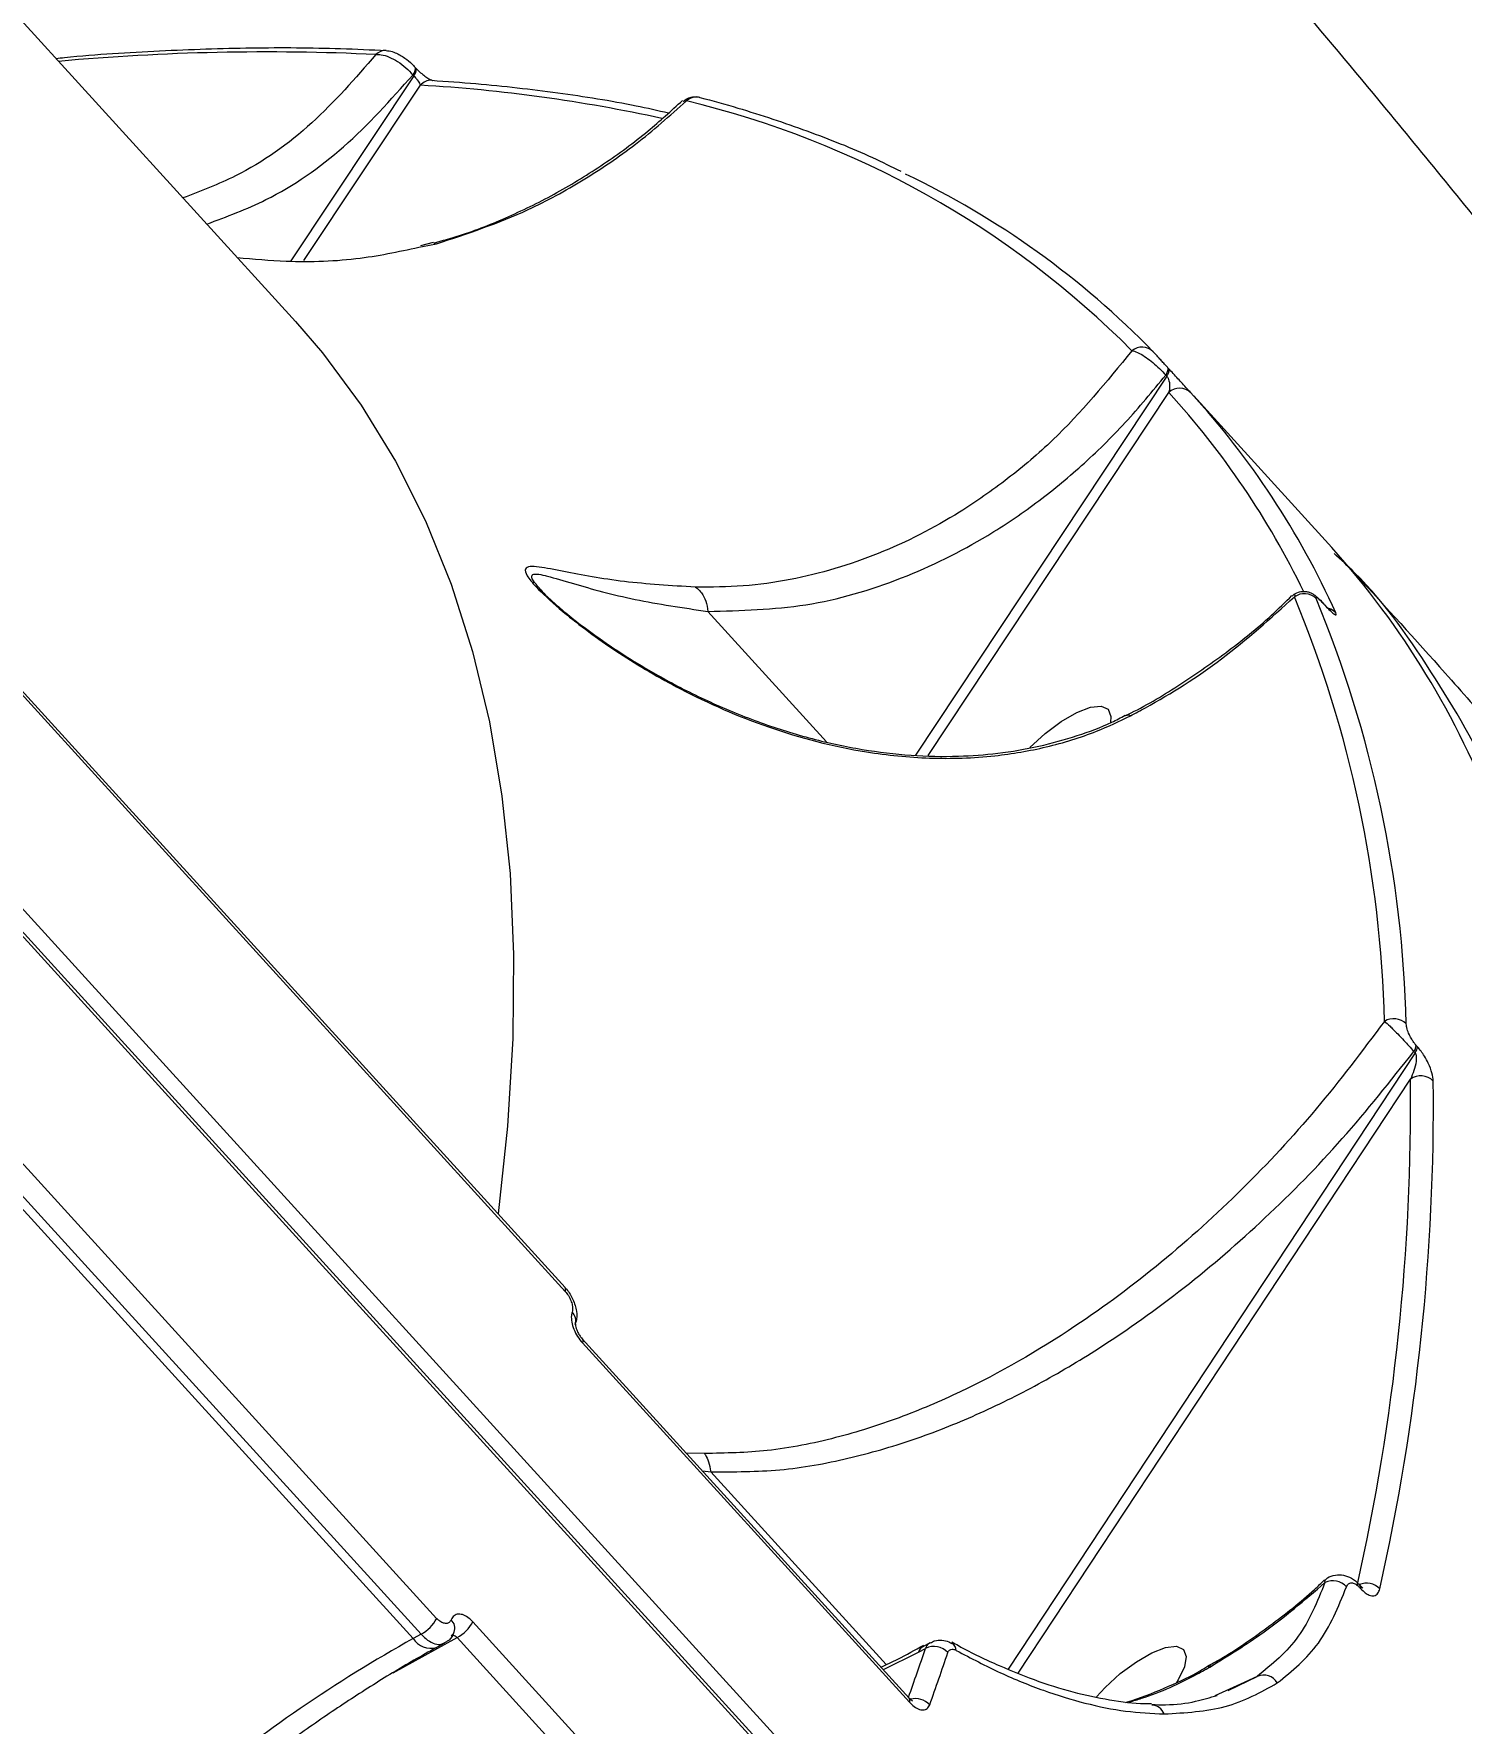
# Model space of a CAD drawing. Header units: millimetres. Extents: x -6028 to 5958, y -6064 to 4137.
# Drawn here: x 1516.6 to 1604.9, y -5.4 to 99.1 of the extents above; entities that cross this region are included whole.
import ezdxf

# ---------------------------------------------------------------- set-up
doc = ezdxf.new("R2010")
doc.units = ezdxf.units.MM
for name, color, linetype in [('DIKOM_ОБЪЕКТ', 7, 'Continuous'), ('DIKOM_РАЗМЕР_ЗОНА', 7, 'Continuous'), ('DIKOM_РАЗМЕР_ОБЪЕКТА', 7, 'Continuous')]:
    doc.layers.add(name, color=color, linetype=linetype)
doc.styles.add('style1', font='arial.ttf', dxfattribs={"width": 0.8})
doc.dimstyles.new('1-50', dxfattribs={"dimtxt": 300, "dimasz": 200, "dimexe": 100, "dimexo": 0, "dimgap": 100, "dimtad": 1, "dimtxsty": 'style1', "dimcen": 200, "dimclrd": 7, "dimclre": 7, "dimclrt": 7, "dimadec": 1, "dimazin": 2, "dimtfac": 1, "dimtmove": 0, "dimatfit": 2, "dimfxl": 0, "dimlwd": 25, "dimlwe": 18, "dimarcsym": 0})

# ---------------------------------------------------------------- blocks, each defined once
blk = doc.blocks.new('*D9')
at = {"layer": 'Defpoints', "color": 0, "transparency": 16777216}
for p in [(-6027.56, 1459.58), (4556.58, 1382.7), (4556.58, -5964.37)]:
    blk.add_point(p, dxfattribs=at)
at = {"layer": 'DIKOM_РАЗМЕР_ЗОНА', "color": 7, "lineweight": 18, "transparency": 16777216}
for p, q in [((-6027.56, 1459.58), (-6027.56, -6064.37)), ((4556.58, 1382.7), (4556.58, -6064.37))]:
    blk.add_line(p, q, dxfattribs=at)
at = {"layer": 'DIKOM_РАЗМЕР_ЗОНА', "color": 7, "lineweight": 25, "transparency": 16777216}
blk.add_line((-5827.56, -5964.37), (4356.58, -5964.37), dxfattribs=at)
at = {"layer": 'DIKOM_РАЗМЕР_ЗОНА', "color": 7, "transparency": 16777216}
for points in [[(-5827.56, -5931.03), (-5827.56, -5997.7), (-6027.56, -5964.37)], [(4356.58, -5931.03), (4356.58, -5997.7), (4556.58, -5964.37)]]:
    blk.add_solid(points, dxfattribs=at)
at = {"layer": 'DIKOM_РАЗМЕР_ЗОНА', "color": 7, "transparency": 16777216, "insert": (157.08, -5711.2), "char_height": 300, "attachment_point": 5, "style": 'style1'}
blk.add_mtext('10600', dxfattribs=at)
blk = doc.blocks.new('*D10')
at = {"layer": 'Defpoints', "color": 0, "transparency": 16777216}
for p in [(1555.59, 4137.49), (5858.35, 4137.49), (1555.59, -4898.38)]:
    blk.add_point(p, dxfattribs=at)
at = {"layer": 'DIKOM_РАЗМЕР_ЗОНА', "color": 7, "lineweight": 18, "transparency": 16777216}
for p, q in [((1555.59, 4137.49), (5958.35, 4137.49)), ((1555.59, -4898.38), (5958.35, -4898.38))]:
    blk.add_line(p, q, dxfattribs=at)
at = {"layer": 'DIKOM_РАЗМЕР_ЗОНА', "color": 7, "lineweight": 25, "transparency": 16777216}
blk.add_line((5858.35, -4698.38), (5858.35, 3937.49), dxfattribs=at)
at = {"layer": 'DIKOM_РАЗМЕР_ЗОНА', "color": 7, "transparency": 16777216}
for points in [[(5825.01, 3937.49), (5891.68, 3937.49), (5858.35, 4137.49)], [(5825.01, -4698.38), (5891.68, -4698.38), (5858.35, -4898.38)]]:
    blk.add_solid(points, dxfattribs=at)
at = {"layer": 'DIKOM_РАЗМЕР_ЗОНА', "color": 7, "transparency": 16777216, "insert": (5605.17, 52.12), "char_height": 300, "attachment_point": 5, "rotation": 90, "style": 'style1'}
blk.add_mtext('9050', dxfattribs=at)
blk = doc.blocks.new('*D11')
at = {"layer": 'Defpoints', "color": 0, "transparency": 16777216}
for p in [(259.43, 2965.58), (1920.55, -3002.33), (4022.59, -3002.33)]:
    blk.add_point(p, dxfattribs=at)
at = {"layer": 'DIKOM_РАЗМЕР_ОБЪЕКТА', "color": 7, "lineweight": 18, "transparency": 16777216}
for p, q in [((259.43, 2965.58), (4122.59, 2965.58)), ((1920.55, -3002.33), (4122.59, -3002.33))]:
    blk.add_line(p, q, dxfattribs=at)
at = {"layer": 'DIKOM_РАЗМЕР_ОБЪЕКТА', "color": 7, "lineweight": 25, "transparency": 16777216}
blk.add_line((4022.59, 2765.58), (4022.59, -2802.33), dxfattribs=at)
at = {"layer": 'DIKOM_РАЗМЕР_ОБЪЕКТА', "color": 7, "transparency": 16777216}
for points in [[(3989.25, 2765.58), (4055.92, 2765.58), (4022.59, 2965.58)], [(3989.25, -2802.33), (4055.92, -2802.33), (4022.59, -3002.33)]]:
    blk.add_solid(points, dxfattribs=at)
at = {"layer": 'DIKOM_РАЗМЕР_ОБЪЕКТА', "color": 7, "transparency": 16777216, "insert": (3769.41, -24.42), "char_height": 300, "attachment_point": 5, "rotation": 90, "style": 'style1'}
blk.add_mtext('6000', dxfattribs=at)
blk = doc.blocks.new('*D12')
at = {"layer": 'Defpoints', "color": 0, "transparency": 16777216}
for p in [(3056.58, 1987.9), (-4027.97, 676.5), (3056.58, -3714.77)]:
    blk.add_point(p, dxfattribs=at)
at = {"layer": 'DIKOM_РАЗМЕР_ОБЪЕКТА', "color": 7, "lineweight": 18, "transparency": 16777216}
for p, q in [((3056.58, 1987.9), (3056.58, -3814.77)), ((-4027.97, 676.5), (-4027.97, -3814.77))]:
    blk.add_line(p, q, dxfattribs=at)
at = {"layer": 'DIKOM_РАЗМЕР_ОБЪЕКТА', "color": 7, "lineweight": 25, "transparency": 16777216}
blk.add_line((-3827.97, -3714.77), (2856.58, -3714.77), dxfattribs=at)
at = {"layer": 'DIKOM_РАЗМЕР_ОБЪЕКТА', "color": 7, "transparency": 16777216}
for points in [[(-3827.97, -3681.44), (-3827.97, -3748.11), (-4027.97, -3714.77)], [(2856.58, -3681.44), (2856.58, -3748.11), (3056.58, -3714.77)]]:
    blk.add_solid(points, dxfattribs=at)
at = {"layer": 'DIKOM_РАЗМЕР_ОБЪЕКТА', "color": 7, "transparency": 16777216, "insert": (20, -3461.6), "char_height": 300, "attachment_point": 5, "style": 'style1'}
blk.add_mtext('7100', dxfattribs=at)

msp = doc.modelspace()

# ---------------------------------------------------------------- linework, layer by layer
at = {"layer": 'DIKOM_ОБЪЕКТ', "color": 7, "linetype": 'Continuous', "lineweight": 15}
for p, q in [((1312.016, 323.828), (1532.762, 81.294)), ((1596.839, -43.994), (1290.906, 292.135)), ((1290.438, 290.945), (1596.371, -45.184)), ((1290.439, 291.213), (1596.372, -44.916)), ((1540.08, 96.503), (1532.459, 85.049)), ((1540.029, 96.558), (1540.08, 96.503)), ((1540.146, 97.04), (1540.197, 96.985)), ((1533.276, 85.083), (1540.488, 95.922)), ((1556.748, 94.925), (1556.942, 94.946)), ((1540.51, 86.002), (1541.288, 86.21)), ((1540.622, 85.949), (1541.484, 86.11)), ((1496.971, 79.176), (1549.434, 21.534)), ((1496.979, 78.933), (1549.443, 21.291)), ((1586.708, 78.466), (1586.773, 78.394)), ((1586.658, 77.915), (1571.122, 54.463)), ((1586.593, 77.986), (1586.658, 77.915)), ((1571.906, 54.447), (1586.784, 76.907)), ((1588.329, 76.697), (1596.862, 67.321)), ((1547.913, 64.722), (1547.843, 64.806)), ((1596.384, 63.821), (1596.406, 63.787)), ((1596.385, 63.81), (1596.406, 63.787)), ((1558.277, 63.364), (1565.617, 55.3)), ((1541.491, 1.062), (1489.027, 58.704)), ((1488.065, 57.728), (1540.529, 0.086)), ((1540.041, -0.182), (1487.578, 57.46)), ((1602.02, 36.053), (1576.844, -2.072)), ((1601.943, 36.138), (1602.02, 36.053)), ((1602.169, 36.432), (1602.092, 36.517)), ((1577.472, -2.322), (1601.741, 34.429)), ((1550.501, 18.352), (1570.728, -3.871)), ((1550.508, 18.106), (1570.735, -4.117)), ((1558.062, 11.259), (1556.935, 11.283)), ((1557.936, 10.183), (1558.45, 10.123)), ((1558.45, 10.123), (1569.298, -1.796)), ((1598.587, 3.131), (1598.642, 3.071)), ((1598.587, 3.131), (1598.592, 3.126)), ((1598.614, 2.953), (1598.669, 2.892)), ((1540.529, 0.086), (1540.041, -0.182)), ((1563.953, -21.372), (1543.726, 0.851)), ((1538.79, -2.314), (1542.762, -0.128)), ((1541.977, -0.469), (1541.472, -0.747)), ((1542.762, -0.128), (1562.989, -22.352)), ((1569.126, -2.111), (1571.295, -1.038)), ((1571.295, -1.038), (1571.737, -0.794)), ((1571.595, -0.674), (1572.022, -0.44)), ((1591.226, -2.999), (1589.632, -3.722)), ((1590.454, -3.41), (1592.255, -2.532)), ((1592.255, -2.532), (1591.226, -2.999))]:
    msp.add_line(p, q, dxfattribs=at)
at = {"layer": 'DIKOM_ОБЪЕКТ', "color": 7, "linetype": 'Continuous', "lineweight": 15, "flags": 128}
for points in [[(1540.029, 96.558), (1540.094, 96.665), (1540.142, 96.765), (1540.171, 96.854), (1540.182, 96.932), (1540.173, 96.995), (1540.144, 97.043), (1540.142, 97.045)], [(1540.08, 96.503), (1540.145, 96.61), (1540.192, 96.709), (1540.222, 96.799), (1540.232, 96.876), (1540.223, 96.94), (1540.198, 96.984)], [(1532.762, 81.294), (1534.422, 79.364), (1536.817, 76.132), (1538.947, 72.666), (1540.807, 68.969), (1542.398, 65.044), (1543.716, 60.894), (1544.762, 56.525), (1545.533, 51.94), (1546.03, 47.142), (1546.252, 42.137), (1546.198, 36.93), (1545.869, 31.524), (1545.286, 26.091)], [(1586.593, 77.986), (1586.642, 78.066), (1586.682, 78.143), (1586.713, 78.214), (1586.733, 78.28), (1586.742, 78.339), (1586.741, 78.39), (1586.729, 78.433), (1586.706, 78.467)], [(1586.658, 77.915), (1586.707, 77.995), (1586.748, 78.071), (1586.778, 78.143), (1586.798, 78.208), (1586.808, 78.267), (1586.806, 78.319), (1586.794, 78.362), (1586.772, 78.396)], [(1578.195, 54.945), (1579.134, 55.805), (1580.126, 56.546), (1581.086, 57.103), (1581.935, 57.43), (1582.605, 57.501), (1583.042, 57.31), (1583.21, 56.873), (1583.171, 56.484)], [(1550.499, 18.354), (1550.5, 18.353), (1550.531, 18.292), (1550.534, 18.209), (1550.508, 18.106)], [(1598.592, 3.126), (1598.615, 3.08), (1598.614, 2.953)], [(1598.644, 3.069), (1598.671, 3.019), (1598.669, 2.892)], [(1573.334, -0.465), (1573.354, -0.474), (1573.378, -0.487)], [(1582.311, -3.797), (1582.842, -3.224), (1583.786, -2.358), (1584.779, -1.618), (1585.738, -1.061), (1586.588, -0.734), (1587.258, -0.663), (1587.695, -0.854), (1587.863, -1.291), (1587.748, -1.939), (1587.361, -2.745), (1587.265, -2.901)]]:
    msp.add_lwpolyline(points, dxfattribs=at)
at = {"layer": 'DIKOM_ОБЪЕКТ', "color": 7, "linetype": 'Continuous', "lineweight": 15}
for centre, radius, start, end in [((1530.96, -43.816), 141.797, 87.26145, 95.20144), ((1538.336, 97.237), 0.836, 87.93809, 135.90028), ((1541.14, 95.377), 0.849, 87.0948, 140.11627), ((1534.844, -0.4), 96.487, 77.68017, 86.6469), ((1557.561, 94.3), 0.895, 75.98532, 133.79049), ((1543.499, 38.654), 57.875, 44.88153, 76.56889), ((1547.614, 42.356), 53.235, 44.13474, 64.54571), ((1585.129, 78.759), 0.962, 43.95929, 130.23647), ((1587.46, 76.21), 0.97, 44.15981, 134.08984), ((1548.988, 42.315), 51.237, 25.7526, 42.46547), ((1550.092, 42.074), 51.582, 24.26726, 42.44522), ((1557.616, 32.004), 52.798, 20.74981, 41.98323), ((1595.171, 63.455), 1.01, 44.16876, 127.2373), ((1527.115, 36.244), 73.032, 1.37636, 22.55699), ((1528.301, 36.082), 73.194, 1.3763, 22.5569), ((1596.432, 62.645), 0.93, 42.59669, 74.70571), ((1600.703, 37.099), 1.069, 43.89188, 122.70569), ((1601.363, 36.585), 0.732, 322.36753, 354.67906), ((1601.439, 36.5), 0.733, 322.38669, 354.65991), ((1602.374, 33.563), 1.073, 43.86068, 126.20158), ((1465.07, 32.966), 136.679, 347.3699, 0.61326), ((1466.158, 32.84), 136.997, 347.36934, 0.61345), ((1549.229, 21.405), 0.242, 331.84519, 32.06287), ((1549.329, 19.473), 0.768, 343.36022, 45.19475), ((1596.942, 2.287), 1.106, 40.7692, 116.52988), ((1599.014, 2.107), 1.134, 43.20911, 112.6227), ((1539.366, 2.195), 2.409, 298.87883, 331.9286), ((1541.889, 0.445), 0.729, 340.34992, 46.99325), ((1541.602, 1.977), 2.403, 298.85188, 332.07269), ((1585.942, -81.99), 93.805, 119.29601, 129.34003), ((1541.142, 0.511), 1.301, 212.20455, 284.69931), ((1313.26, 87.307), 273.079, 340.50557, 341.17848), ((1571.931, -1.257), 0.672, 119.95108, 160.96963), ((1572.259, -1.831), 1.161, 42.15356, 116.71736), ((1573.075, -0.965), 0.566, 4.42362, 57.62487), ((1310.06, 88.631), 277.927, 340.46805, 341.17457), ((1592.657, -3.414), 0.969, 29.70754, 114.4904), ((1570.52, -4), 0.245, 331.4297, 31.81012), ((1571.111, -5.106), 1.203, 42.78524, 104.63907), ((1585.714, -5.145), 0.84, 20.62544, 88.86378)]:
    msp.add_arc(centre, radius, start, end, dxfattribs=at)
for points, knots in [([(1529.64, 171.244), (1533.211, 167.716), (1541.028, 159.994), (1552.828, 147.801), (1565.091, 134.725), (1577.131, 121.418), (1588.942, 107.885), (1599.302, 95.633), (1605.641, 87.821), (1608.201, 84.665)], [0, 0, 0, 0, 0.1289196, 0.2821676, 0.4354905, 0.5888911, 0.7423726, 0.8959393, 1, 1, 1, 1]), ([(1517.939, 97.58), (1518.115, 97.599), (1520.314, 97.834), (1524.367, 98.073), (1530.075, 98.274), (1534.717, 98.239), (1537.434, 98.115), (1538.373, 98.072)], [0, 0, 0, 0, 0.0241181, 0.3007996, 0.577477, 0.8541389, 1, 1, 1, 1]), ([(1537.735, 97.819), (1536.456, 96.351), (1533.862, 93.373), (1529.753, 90.464), (1526.897, 89.368), (1525.797, 88.946)], [0, 0, 0, 0, 0.3741105, 0.758957, 1, 1, 1, 1]), ([(1537.735, 97.819), (1537.84, 97.823), (1538.076, 97.831), (1538.546, 97.685), (1539.076, 97.404), (1539.601, 97.016), (1539.886, 96.711), (1540.029, 96.558)], [0, 0, 0, 0, 0.1699928, 0.3807732, 0.5866725, 0.7930887, 1, 1, 1, 1]), ([(1538.366, 98.062), (1538.427, 98.06), (1538.627, 98.056), (1539.004, 97.919), (1539.48, 97.646), (1539.904, 97.305), (1540.082, 97.101), (1540.136, 97.039)], [0, 0, 0, 0, 0.0897535, 0.2979267, 0.6223895, 0.88531, 1, 1, 1, 1]), ([(1527.272, 87.326), (1528.507, 87.789), (1531.527, 88.921), (1535.909, 91.953), (1538.643, 95.009), (1540.029, 96.558)], [0, 0, 0, 0, 0.2546238, 0.6221302, 1, 1, 1, 1]), ([(1540.08, 96.503), (1540.109, 96.47), (1540.145, 96.429), (1540.217, 96.342), (1540.297, 96.238), (1540.389, 96.106), (1540.455, 95.996), (1540.478, 95.945), (1540.488, 95.922)], [0, 0, 0, 0, 0.14452928, 0.17550334, 0.36247766, 0.57092015, 0.8045701, 1, 1, 1, 1]), ([(1540.199, 96.984), (1540.206, 96.976), (1540.268, 96.903), (1540.441, 96.739), (1540.697, 96.525), (1540.95, 96.354), (1541.129, 96.257), (1541.225, 96.221), (1541.225, 96.221), (1541.224, 96.221)], [0, 0, 0, 0, 0.02274265, 0.20444847, 0.40293061, 0.6110591, 0.78426189, 0.92129231, 1, 1, 1, 1]), ([(1541.183, 96.225), (1542.1, 96.161), (1544.761, 95.974), (1549.003, 95.479), (1552.967, 94.867), (1555.171, 94.363), (1555.834, 94.212)], [0, 0, 0, 0, 0.1779853, 0.5163011, 0.8545148, 1, 1, 1, 1]), ([(1556.755, 94.91), (1556.787, 94.946), (1556.897, 95.071), (1557.155, 95.175), (1557.456, 95.219), (1557.666, 95.204), (1557.759, 95.171), (1557.774, 95.165)], [0, 0, 0, 0, 0.127162, 0.436543, 0.7000355, 0.9534058, 1, 1, 1, 1]), ([(1557.778, 95.168), (1558.562, 94.954), (1560.834, 94.333), (1564.42, 93.12), (1567.775, 91.806), (1569.624, 90.883), (1570.202, 90.595)], [0, 0, 0, 0, 0.1769342, 0.5123634, 0.8475202, 1, 1, 1, 1]), ([(1541.313, 86.165), (1541.842, 86.308), (1543.417, 86.733), (1545.973, 87.766), (1548.962, 89.236), (1551.842, 91.015), (1554.446, 92.916), (1555.999, 94.338), (1556.7, 94.98)], [0, 0, 0, 0, 0.0940802, 0.2798513, 0.4670702, 0.6554121, 0.8444392, 1, 1, 1, 1]), ([(1541.484, 86.11), (1543.401, 86.745), (1546.522, 87.778), (1550.59, 90.018), (1553.888, 92.234), (1555.912, 94.031), (1556.942, 94.946)], [0, 0, 0, 0, 0.342216, 0.5572679, 0.7746024, 1, 1, 1, 1]), ([(1529.15, 85.262), (1530.161, 85.17), (1532.71, 84.938), (1536.648, 85.086), (1539.352, 85.673), (1540.622, 85.949)], [0, 0, 0, 0, 0.2585885, 0.6518708, 1, 1, 1, 1]), ([(1541.314, 86.103), (1541.353, 86.113), (1541.407, 86.126), (1541.467, 86.114), (1541.484, 86.11)], [0, 0, 0, 0, 0.72813358, 1, 1, 1, 1]), ([(1584.507, 79.493), (1582.931, 77.57), (1580.549, 74.662), (1576.843, 71.536), (1573.297, 69.055), (1568.853, 66.778), (1564.296, 65.425), (1560.47, 64.874), (1558.485, 64.868), (1557.493, 64.865)], [0, 0, 0, 0, 0.2227139, 0.3367349, 0.4507458, 0.6310039, 0.8132748, 0.9066457, 1, 1, 1, 1]), ([(1584.507, 79.493), (1584.526, 79.49), (1584.654, 79.469), (1584.935, 79.36), (1585.374, 79.097), (1585.806, 78.768), (1586.226, 78.392), (1586.47, 78.122), (1586.593, 77.986)], [0, 0, 0, 0, 0.0391494, 0.2683081, 0.4663773, 0.6436227, 0.819933, 1, 1, 1, 1]), ([(1586.706, 78.467), (1586.644, 78.535), (1586.521, 78.671), (1586.326, 78.884), (1586.139, 79.086), (1585.965, 79.275), (1585.867, 79.379), (1585.827, 79.42), (1585.821, 79.427)], [0, 0, 0, 0, 0.16734353, 0.33449911, 0.50912646, 0.71307919, 0.9576793, 1, 1, 1, 1]), ([(1558.276, 63.368), (1560.31, 63.419), (1564.43, 63.523), (1570.235, 65.25), (1574.935, 67.562), (1578.594, 70.028), (1581.437, 72.362), (1584.133, 74.989), (1585.773, 76.987), (1586.593, 77.986)], [0, 0, 0, 0, 0.1852037, 0.37522, 0.5580251, 0.6672697, 0.7765195, 0.8882608, 1, 1, 1, 1]), ([(1586.658, 77.915), (1586.674, 77.895), (1586.705, 77.856), (1586.759, 77.755), (1586.808, 77.607), (1586.839, 77.407), (1586.839, 77.175), (1586.813, 77.009), (1586.788, 76.919), (1586.784, 76.907)], [0, 0, 0, 0, 0.0553397, 0.1098265, 0.2436892, 0.4175364, 0.6517583, 0.951867, 1, 1, 1, 1]), ([(1588.156, 76.886), (1588.147, 76.895), (1588.086, 76.962), (1587.932, 77.129), (1587.654, 77.431), (1587.361, 77.751), (1587.058, 78.081), (1586.867, 78.291), (1586.772, 78.396)], [0, 0, 0, 0, 0.0392395, 0.28721716, 0.49521911, 0.67102289, 0.83532458, 1, 1, 1, 1]), ([(1608.123, 49.278), (1607.816, 50.178), (1606.581, 53.8), (1603.311, 59.316), (1599.899, 64.31), (1597.437, 66.562), (1597.007, 66.955)], [0, 0, 0, 0, 0.1283002, 0.5162685, 0.9155041, 1, 1, 1, 1]), ([(1557.493, 64.865), (1555.985, 64.957), (1552.929, 65.143), (1549.781, 65.755), (1547.992, 66.109), (1547.23, 66.163), (1546.908, 66.038), (1547.011, 65.62), (1547.699, 64.776), (1548.663, 63.886), (1550.348, 62.482), (1552.778, 60.713), (1556.935, 58.272), (1562.014, 56.051), (1567.267, 54.682), (1572.014, 54.202), (1575.773, 54.324), (1579.256, 54.924), (1582.088, 55.789), (1583.724, 56.571), (1584.41, 56.899)], [0, 0, 0, 0, 0.0952085, 0.1929579, 0.2448025, 0.2710693, 0.2981709, 0.3242915, 0.3503863, 0.3910752, 0.4019428, 0.4719634, 0.5438096, 0.6393959, 0.7378512, 0.7988546, 0.861365, 0.9113753, 0.9628377, 1, 1, 1, 1]), ([(1547.843, 64.806), (1547.702, 64.968), (1547.359, 65.36), (1547.34, 65.644), (1547.655, 65.698), (1548.049, 65.62), (1548.746, 65.448), (1550.41, 64.941), (1553.632, 64.045), (1556.729, 63.592), (1558.277, 63.364)], [0, 0, 0, 0, 0.0496322, 0.1203432, 0.1881248, 0.2563471, 0.2708339, 0.4225096, 0.711149, 1, 1, 1, 1]), ([(1557.493, 64.865), (1557.536, 64.838), (1557.676, 64.75), (1557.916, 64.491), (1558.168, 64.017), (1558.24, 63.584), (1558.276, 63.368)], [0, 0, 0, 0, 0.1074501, 0.3495003, 0.6747513, 1, 1, 1, 1]), ([(1598.367, 65.645), (1600.213, 63.622), (1603.119, 60.438), (1605.957, 57.197), (1606.993, 56.015)], [0, 0, 0, 0, 0.6352144, 1, 1, 1, 1]), ([(1547.833, 64.799), (1547.862, 64.765), (1547.982, 64.626), (1548.375, 64.235), (1549.06, 63.618), (1550.048, 62.806), (1551.424, 61.771), (1553.258, 60.529), (1555.629, 59.119), (1558.414, 57.709), (1561.497, 56.446), (1564.653, 55.46), (1567.762, 54.788), (1570.795, 54.425), (1573.608, 54.36), (1576.261, 54.557), (1578.737, 54.981), (1581.099, 55.64), (1582.893, 56.301), (1583.811, 56.792), (1584.084, 56.938)], [0, 0, 0, 0, 0.0077775, 0.0315529, 0.0603665, 0.0959423, 0.1403819, 0.200473, 0.2692684, 0.3512001, 0.4362047, 0.517344, 0.594422, 0.6677853, 0.7381133, 0.7967437, 0.8589375, 0.9189447, 0.9758964, 1, 1, 1, 1]), ([(1584.105, 56.921), (1584.155, 56.944), (1585.27, 57.462), (1587.36, 58.737), (1590.332, 60.773), (1592.689, 62.66), (1593.984, 63.936), (1594.403, 64.349)], [0, 0, 0, 0, 0.0131855, 0.2951869, 0.5788267, 0.8637075, 1, 1, 1, 1]), ([(1584.41, 56.899), (1584.72, 57.064), (1586.665, 58.102), (1590.197, 60.349), (1593.087, 62.939), (1594.56, 64.26)], [0, 0, 0, 0, 0.0849872, 0.5334692, 1, 1, 1, 1]), ([(1594.43, 64.325), (1594.43, 64.325), (1594.603, 64.498), (1594.581, 64.379), (1594.56, 64.26)], [0, 0, 0, 0, 0.00002027, 1, 1, 1, 1]), ([(1594.435, 64.317), (1594.448, 64.334), (1594.539, 64.451), (1594.782, 64.559), (1595.09, 64.619), (1595.354, 64.592), (1595.571, 64.518), (1595.754, 64.414), (1595.966, 64.251), (1596.169, 64.059), (1596.348, 63.858), (1596.391, 63.809)], [0, 0, 0, 0, 0.0241425, 0.1738904, 0.292102, 0.3938407, 0.4857393, 0.5737, 0.6826164, 0.9221841, 1, 1, 1, 1]), ([(1595.896, 64.159), (1595.885, 64.193), (1595.864, 64.262), (1595.938, 64.238), (1596.083, 64.122), (1596.248, 63.959), (1596.353, 63.845), (1596.385, 63.81)], [0, 0, 0, 0, 0.2336643, 0.4673675, 0.6956113, 0.9087545, 1, 1, 1, 1]), ([(1596.406, 63.787), (1596.453, 63.736), (1596.607, 63.569), (1596.846, 63.332), (1597.058, 63.16), (1597.167, 63.125), (1597.133, 63.224), (1597.116, 63.274)], [0, 0, 0, 0, 0.0931058, 0.3038917, 0.5301781, 0.7651651, 1, 1, 1, 1]), ([(1596.437, 63.767), (1596.483, 63.716), (1596.605, 63.583), (1596.738, 63.456), (1596.823, 63.382), (1596.827, 63.38), (1596.828, 63.379)], [0, 0, 0, 0, 0.22932759, 0.5959815, 0.86967233, 1, 1, 1, 1]), ([(1558.277, 63.364), (1558.277, 63.365), (1558.277, 63.366), (1558.276, 63.367), (1558.276, 63.367), (1558.276, 63.368)], [0, 0, 0, 0, 0.4237293, 0.78196631, 1, 1, 1, 1]), ([(1584.41, 56.899), (1584.396, 56.904), (1584.29, 56.948), (1584.169, 56.981), (1584.114, 56.911), (1584.106, 56.901)], [0, 0, 0, 0, 0.1081363, 0.8734082, 1, 1, 1, 1]), ([(1607.129, 50.412), (1607.442, 49.609), (1608.269, 47.488), (1609.336, 43.828), (1610.359, 39.456), (1611.126, 34.883), (1611.65, 30.123), (1611.927, 25.177), (1611.957, 20.05), (1611.74, 14.745), (1611.277, 9.268), (1610.567, 3.623), (1609.613, -2.187), (1608.413, -8.155), (1606.971, -14.279), (1605.286, -20.552), (1603.362, -26.97), (1601.195, -33.531), (1599.071, -39.472), (1597.613, -43.256), (1597.031, -44.766)], [0, 0, 0, 0, 0.0350732, 0.0926964, 0.1503929, 0.2081549, 0.2659771, 0.3238484, 0.381758, 0.4396971, 0.4976572, 0.555631, 0.6136127, 0.6715994, 0.7295843, 0.7875676, 0.8455472, 0.9035213, 0.9614902, 1, 1, 1, 1]), ([(1600.126, 37.999), (1598.745, 36.161), (1595.982, 32.486), (1591.349, 27.534), (1586.376, 23.014), (1580.599, 18.706), (1575.134, 15.553), (1570.12, 13.413), (1566.14, 12.163), (1562.125, 11.341), (1559.364, 11.286), (1558.062, 11.259)], [0, 0, 0, 0, 0.12697356, 0.25395443, 0.38367026, 0.51337374, 0.67467369, 0.75656087, 0.8384265, 0.92382143, 1, 1, 1, 1]), ([(1600.126, 37.999), (1600.23, 37.91), (1600.435, 37.737), (1600.883, 37.293), (1601.299, 36.855), (1601.645, 36.477), (1601.842, 36.253), (1601.943, 36.138)], [0, 0, 0, 0, 0.2736214, 0.53726, 0.7207972, 0.8565393, 1, 1, 1, 1]), ([(1602.092, 36.517), (1602.042, 36.576), (1601.941, 36.694), (1601.791, 36.924), (1601.634, 37.219), (1601.508, 37.558), (1601.486, 37.743), (1601.474, 37.84)], [0, 0, 0, 0, 0.1190003, 0.2374346, 0.4123728, 0.6910665, 1, 1, 1, 1]), ([(1558.446, 10.131), (1559.878, 10.131), (1562.759, 10.131), (1566.935, 10.896), (1570.988, 12.061), (1574.916, 13.623), (1578.74, 15.517), (1583.065, 18.081), (1587.788, 21.444), (1592.82, 25.794), (1597.595, 30.641), (1600.493, 34.305), (1601.943, 36.138)], [0, 0, 0, 0, 0.0822801, 0.1655625, 0.2475149, 0.3294895, 0.4129235, 0.4963681, 0.6209037, 0.7454517, 0.8727279, 1, 1, 1, 1]), ([(1602.02, 36.053), (1602.03, 36.04), (1602.052, 36.01), (1602.08, 35.938), (1602.109, 35.769), (1602.063, 35.195), (1601.885, 34.772), (1601.741, 34.429)], [0, 0, 0, 0, 0.02328182, 0.0519649, 0.10422774, 0.27338622, 1, 1, 1, 1]), ([(1603.148, 34.306), (1603.131, 34.464), (1603.098, 34.767), (1602.892, 35.317), (1602.639, 35.794), (1602.402, 36.157), (1602.247, 36.34), (1602.169, 36.432)], [0, 0, 0, 0, 0.3088826, 0.592373, 0.7697579, 0.884521, 1, 1, 1, 1]), ([(1137.812, -491.644), (1140.978, -490.246), (1149.572, -486.451), (1163.985, -479.542), (1181.112, -470.719), (1198.605, -461.074), (1216.375, -450.669), (1234.341, -439.545), (1252.448, -427.734), (1270.668, -415.241), (1288.969, -402.099), (1307.294, -388.356), (1325.557, -374.076), (1343.673, -359.326), (1361.584, -344.147), (1379.255, -328.556), (1396.662, -312.586), (1413.753, -296.292), (1430.45, -279.75), (1446.674, -263.035), (1462.369, -246.199), (1477.499, -229.268), (1492.049, -212.272), (1505.98, -195.264), (1519.228, -178.322), (1531.731, -161.528), (1543.441, -144.933), (1554.323, -128.572), (1564.377, -112.464), (1573.577, -96.66), (1581.883, -81.231), (1589.255, -66.249), (1595.359, -52.444), (1600.337, -39.752), (1604.338, -28.1), (1607.601, -16.868), (1610.115, -6.103), (1611.861, 4.099), (1612.835, 13.712), (1613.083, 21.834), (1612.812, 26.617), (1612.701, 28.566)], [0, 0, 0, 0, 0.0156528, 0.04248985, 0.06941153, 0.0963763, 0.12334105, 0.15026276, 0.17709987, 0.20393689, 0.23085856, 0.25782329, 0.28478808, 0.31170974, 0.3385468, 0.36538389, 0.39230554, 0.4192703, 0.44623507, 0.47315673, 0.49999378, 0.52683087, 0.55375249, 0.58071731, 0.60768201, 0.63460366, 0.66144074, 0.68827776, 0.71519938, 0.74216405, 0.76912881, 0.79605055, 0.82288755, 0.84596662, 0.86916829, 0.89239741, 0.91562643, 0.93882812, 0.96158796, 0.98434806, 1, 1, 1, 1]), ([(1549.43, 21.527), (1549.462, 21.494), (1549.666, 21.29), (1549.959, 20.784), (1550.161, 20.096), (1550.185, 19.564), (1550.07, 19.315), (1550.045, 19.26)], [0, 0, 0, 0, 0.05609929, 0.35086095, 0.65583154, 0.92340112, 1, 1, 1, 1]), ([(1549.443, 21.291), (1549.511, 21.207), (1549.649, 21.038), (1549.803, 20.73), (1549.894, 20.427), (1549.913, 20.18), (1549.882, 20.064), (1549.87, 20.018)], [0, 0, 0, 0, 0.2142178, 0.4285935, 0.6431955, 0.858071, 1, 1, 1, 1]), ([(1549.87, 20.018), (1549.852, 19.948), (1549.806, 19.774), (1549.833, 19.405), (1549.968, 18.948), (1550.199, 18.486), (1550.405, 18.233), (1550.508, 18.106)], [0, 0, 0, 0, 0.1418001, 0.3567294, 0.5713204, 0.7857014, 1, 1, 1, 1]), ([(1550.074, 19.281), (1550.074, 19.283), (1550.074, 19.288), (1550.074, 19.216), (1550.097, 19.088), (1550.155, 18.904), (1550.258, 18.687), (1550.383, 18.488), (1550.467, 18.393), (1550.501, 18.355)], [0, 0, 0, 0, 0.0739885, 0.2116492, 0.346924, 0.5041269, 0.6846644, 0.8721638, 1, 1, 1, 1]), ([(1558.062, 11.259), (1558.08, 11.232), (1558.18, 11.085), (1558.349, 10.733), (1558.411, 10.345), (1558.446, 10.131)], [0, 0, 0, 0, 0.09268372, 0.49777984, 1, 1, 1, 1]), ([(1558.45, 10.123), (1558.449, 10.124), (1558.448, 10.126), (1558.446, 10.128), (1558.446, 10.13), (1558.446, 10.131)], [0, 0, 0, 0, 0.4157861, 0.768703, 1, 1, 1, 1]), ([(1589.21, -1.876), (1589.515, -1.709), (1590.841, -0.981), (1593.05, 0.598), (1595.15, 2.219), (1596.217, 3.245), (1596.421, 3.441)], [0, 0, 0, 0, 0.1178001, 0.5121632, 0.9069355, 1, 1, 1, 1]), ([(1589.434, -1.885), (1590.507, -1.223), (1592.964, 0.293), (1595.192, 2.201), (1596.447, 3.277)], [0, 0, 0, 0, 0.4365691, 1, 1, 1, 1]), ([(1596.447, 3.277), (1595.965, 2.094), (1594.989, -0.301), (1593.174, -1.782), (1592.255, -2.532)], [0, 0, 0, 0, 0.4937758, 1, 1, 1, 1]), ([(1596.45, 3.412), (1596.444, 3.413), (1596.405, 3.417), (1596.428, 3.341), (1596.447, 3.277)], [0, 0, 0, 0, 0.1517566, 1, 1, 1, 1]), ([(1596.45, 3.413), (1596.467, 3.435), (1596.588, 3.589), (1596.961, 3.742), (1597.478, 3.789), (1597.992, 3.621), (1598.364, 3.39), (1598.537, 3.167), (1598.579, 3.114)], [0, 0, 0, 0, 0.0354845, 0.2504883, 0.4694662, 0.6807067, 0.9226537, 1, 1, 1, 1]), ([(1597.779, 3.009), (1597.814, 3.08), (1597.884, 3.221), (1598.075, 3.278), (1598.286, 3.221), (1598.468, 3.102), (1598.573, 2.995), (1598.614, 2.953)], [0, 0, 0, 0, 0.2717833, 0.5387785, 0.7375131, 0.8965968, 1, 1, 1, 1]), ([(1598.536, 3.203), (1598.568, 3.161), (1598.634, 3.075), (1598.723, 2.988), (1598.784, 2.942), (1598.79, 2.939), (1598.794, 2.938)], [0, 0, 0, 0, 0.2511062, 0.5123631, 0.7491393, 1, 1, 1, 1]), ([(1593.499, -2.934), (1594.415, -2.187), (1596.271, -0.674), (1597.273, 1.772), (1597.779, 3.009)], [0, 0, 0, 0, 0.493763, 1, 1, 1, 1]), ([(1598.669, 2.892), (1598.759, 2.804), (1598.939, 2.626), (1599.224, 2.473), (1599.51, 2.438), (1599.739, 2.573), (1599.808, 2.785), (1599.84, 2.883)], [0, 0, 0, 0, 0.1522717, 0.3040487, 0.5080453, 0.7732005, 1, 1, 1, 1]), ([(1542.386, 0.978), (1542.35, 0.917), (1542.277, 0.795), (1542.089, 0.732), (1541.869, 0.77), (1541.659, 0.892), (1541.539, 1.014), (1541.491, 1.062)], [0, 0, 0, 0, 0.2151381, 0.4301235, 0.6449353, 0.8594212, 1, 1, 1, 1]), ([(1543.726, 0.851), (1543.654, 0.923), (1543.473, 1.106), (1543.16, 1.289), (1542.831, 1.347), (1542.55, 1.253), (1542.441, 1.07), (1542.386, 0.978)], [0, 0, 0, 0, 0.1406343, 0.3551044, 0.5698386, 0.7849113, 1, 1, 1, 1]), ([(1540.529, 0.086), (1540.624, -0.011), (1540.865, -0.254), (1541.277, -0.495), (1541.686, -0.59), (1541.883, -0.493), (1541.967, -0.451)], [0, 0, 0, 0, 0.19218409, 0.48549503, 0.77888959, 1, 1, 1, 1]), ([(1542.555, 0.208), (1542.536, 0.148), (1542.463, -0.074), (1542.249, -0.321), (1542.028, -0.421), (1541.966, -0.449)], [0, 0, 0, 0, 0.2068553, 0.7744925, 1, 1, 1, 1]), ([(1542.38, 0.002), (1542.383, 0.003), (1542.467, 0.03), (1542.552, 0.147), (1542.566, 0.182), (1542.568, 0.187)], [0, 0, 0, 0, 0.03402, 0.836946, 1, 1, 1, 1]), ([(1542.382, -0.005), (1542.406, 0.007), (1542.462, 0.035), (1542.571, 0.015), (1542.677, -0.043), (1542.738, -0.104), (1542.762, -0.128)], [0, 0, 0, 0, 0.22366, 0.516485, 0.8085676, 1, 1, 1, 1]), ([(1541.472, -0.747), (1541.011, -1.005), (1539.676, -1.751), (1537.411, -3.126), (1534.678, -4.917), (1531.914, -6.87), (1529.522, -8.671), (1528.065, -9.839), (1527.525, -10.271)], [0, 0, 0, 0, 0.1028384, 0.2977209, 0.4930063, 0.6886579, 0.884585, 1, 1, 1, 1]), ([(1568.977, -1.948), (1569.323, -1.788), (1570.179, -1.393), (1571.089, -0.891), (1571.631, -0.592)], [0, 0, 0, 0, 0.4037577, 1, 1, 1, 1]), ([(1572.032, -0.458), (1572.004, -0.466), (1571.861, -0.506), (1571.792, -0.666), (1571.737, -0.794)], [0, 0, 0, 0, 0.1975781, 1, 1, 1, 1]), ([(1572.033, -0.459), (1572.118, -0.409), (1572.338, -0.283), (1572.75, -0.272), (1573.117, -0.343), (1573.305, -0.462), (1573.368, -0.502)], [0, 0, 0, 0, 0.2053318, 0.5281264, 0.8410156, 1, 1, 1, 1]), ([(1573.119, -1.052), (1573.148, -0.995), (1573.206, -0.881), (1573.374, -0.83), (1573.528, -0.863), (1573.62, -0.911), (1573.639, -0.921)], [0, 0, 0, 0, 0.306834, 0.6133514, 0.9194803, 1, 1, 1, 1]), ([(1573.365, -0.387), (1573.5, -0.465), (1574.494, -1.044), (1576.306, -1.883), (1578.773, -2.881), (1581.157, -3.604), (1583.413, -4.043), (1584.94, -4.239), (1585.658, -4.21), (1585.719, -4.208)], [0, 0, 0, 0, 0.0297319, 0.2188373, 0.4090701, 0.5999989, 0.7911789, 0.9821345, 1, 1, 1, 1]), ([(1573.639, -0.921), (1574.553, -1.402), (1576.381, -2.363), (1579.041, -3.435), (1581.635, -4.231), (1584.148, -4.739), (1585.716, -4.812), (1586.5, -4.849)], [0, 0, 0, 0, 0.1976792, 0.3953914, 0.5930884, 0.7965435, 1, 1, 1, 1]), ([(1584.114, -4.137), (1584.155, -4.126), (1584.983, -3.899), (1586.49, -3.274), (1588.163, -2.529), (1588.996, -2.018), (1589.204, -1.891)], [0, 0, 0, 0, 0.0220199, 0.4495473, 0.8627886, 1, 1, 1, 1]), ([(1584.342, -4.104), (1584.598, -4.033), (1586.08, -3.624), (1587.779, -2.81), (1589.134, -2.053), (1589.434, -1.885)], [0, 0, 0, 0, 0.13971633, 0.80967836, 1, 1, 1, 1]), ([(1589.227, -1.925), (1589.236, -1.912), (1589.274, -1.86), (1589.358, -1.87), (1589.424, -1.883), (1589.434, -1.885)], [0, 0, 0, 0, 0.2236871, 0.8793466, 1, 1, 1, 1]), ([(1586.5, -4.849), (1587.808, -4.776), (1590.455, -4.628), (1592.476, -3.503), (1593.499, -2.934)], [0, 0, 0, 0, 0.4941758, 1, 1, 1, 1]), ([(1570.728, -3.867), (1570.751, -3.893), (1570.813, -3.963), (1570.888, -4.021), (1570.941, -4.049), (1570.933, -4.046), (1570.931, -4.045)], [0, 0, 0, 0, 0.2157923, 0.578959, 0.8926873, 1, 1, 1, 1]), ([(1570.735, -4.117), (1570.806, -4.19), (1570.986, -4.373), (1571.29, -4.561), (1571.601, -4.629), (1571.858, -4.548), (1571.948, -4.375), (1571.993, -4.289)], [0, 0, 0, 0, 0.1406443, 0.3551156, 0.5698618, 0.7848708, 1, 1, 1, 1]), ([(1585.728, -4.266), (1586.016, -4.276), (1586.984, -4.309), (1588.351, -4.133), (1589.339, -3.835), (1589.774, -3.704)], [0, 0, 0, 0, 0.1911541, 0.6442033, 1, 1, 1, 1])]:
    msp.add_open_spline(points, degree=3, knots=knots, dxfattribs=at)

# ---------------------------------------------------------------- dimensions: what is measured, and where the dimension line sits
at = {"layer": 'DIKOM_РАЗМЕР_ЗОНА'}
dim = msp.add_linear_dim(base=(5858.345, 4137.494), p1=(1555.593, -4898.379), p2=(1555.593, 4137.494), angle=90, text='9050', dimstyle='1-50', dxfattribs=at)
dim.commit()
dim.dimension.update_dxf_attribs({"geometry": '*D10', "text_midpoint": (5858.345, 52.12), "dimtype": 160})
dim = msp.add_linear_dim(base=(4556.575, -5964.368), p1=(-6027.562, 1459.576), p2=(4556.575, 1382.704), text='10600', dimstyle='1-50', dxfattribs=at)
dim.commit()
dim.dimension.update_dxf_attribs({"geometry": '*D9', "text_midpoint": (157.08, -5964.368), "dimtype": 160})
at = {"layer": 'DIKOM_РАЗМЕР_ОБЪЕКТА'}
dim = msp.add_linear_dim(base=(4022.586, -3002.33), p1=(259.433, 2965.575), p2=(1920.546, -3002.33), angle=90, text='6000', dimstyle='1-50', dxfattribs=at)
dim.commit()
dim.dimension.update_dxf_attribs({"geometry": '*D11', "text_midpoint": (4022.586, -24.423), "dimtype": 160})
dim = msp.add_linear_dim(base=(3056.575, -3714.774), p1=(-4027.972, 676.501), p2=(3056.575, 1987.897), text='7100', dimstyle='1-50', dxfattribs=at)
dim.commit()
dim.dimension.update_dxf_attribs({"geometry": '*D12', "text_midpoint": (20, -3714.774), "dimtype": 160})

doc.saveas('drawing.dxf')
